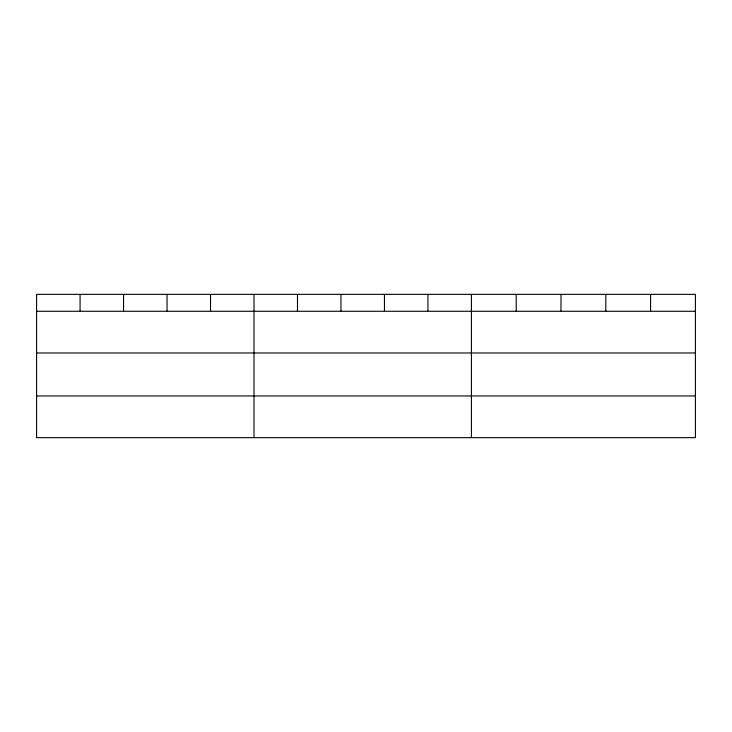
<?xml version="1.0" encoding="UTF-8"?>
<svg xmlns="http://www.w3.org/2000/svg" width="732" height="732" viewBox="0 0 732 732"><rect width="100%" height="100%" fill="white"/><g stroke="black" fill="none" stroke-linecap="round" stroke-linejoin="round"><path stroke-width="1.1" d="M695.4 352.98L695.4 294.346L36.6 294.346L36.6 437.654L695.4 437.654L695.4 352.98L36.6 352.98M36.6 311.274L695.4 311.274M36.6 395.948L695.4 395.948M650.602 294.346L650.602 311.274M605.803 294.346L605.803 311.274M561.005 294.346L561.005 311.274M516.206 294.346L516.206 311.274M471.408 294.346L471.408 437.654M427.927 294.346L427.927 311.274M384.446 294.346L384.446 311.274M340.966 294.346L340.966 311.274M297.485 294.346L297.485 311.274M254.004 294.346L254.004 437.654M210.523 294.346L210.523 311.274M167.042 294.346L167.042 311.274M123.562 294.346L123.562 311.274M80.081 294.346L80.081 311.274"/></g></svg>
